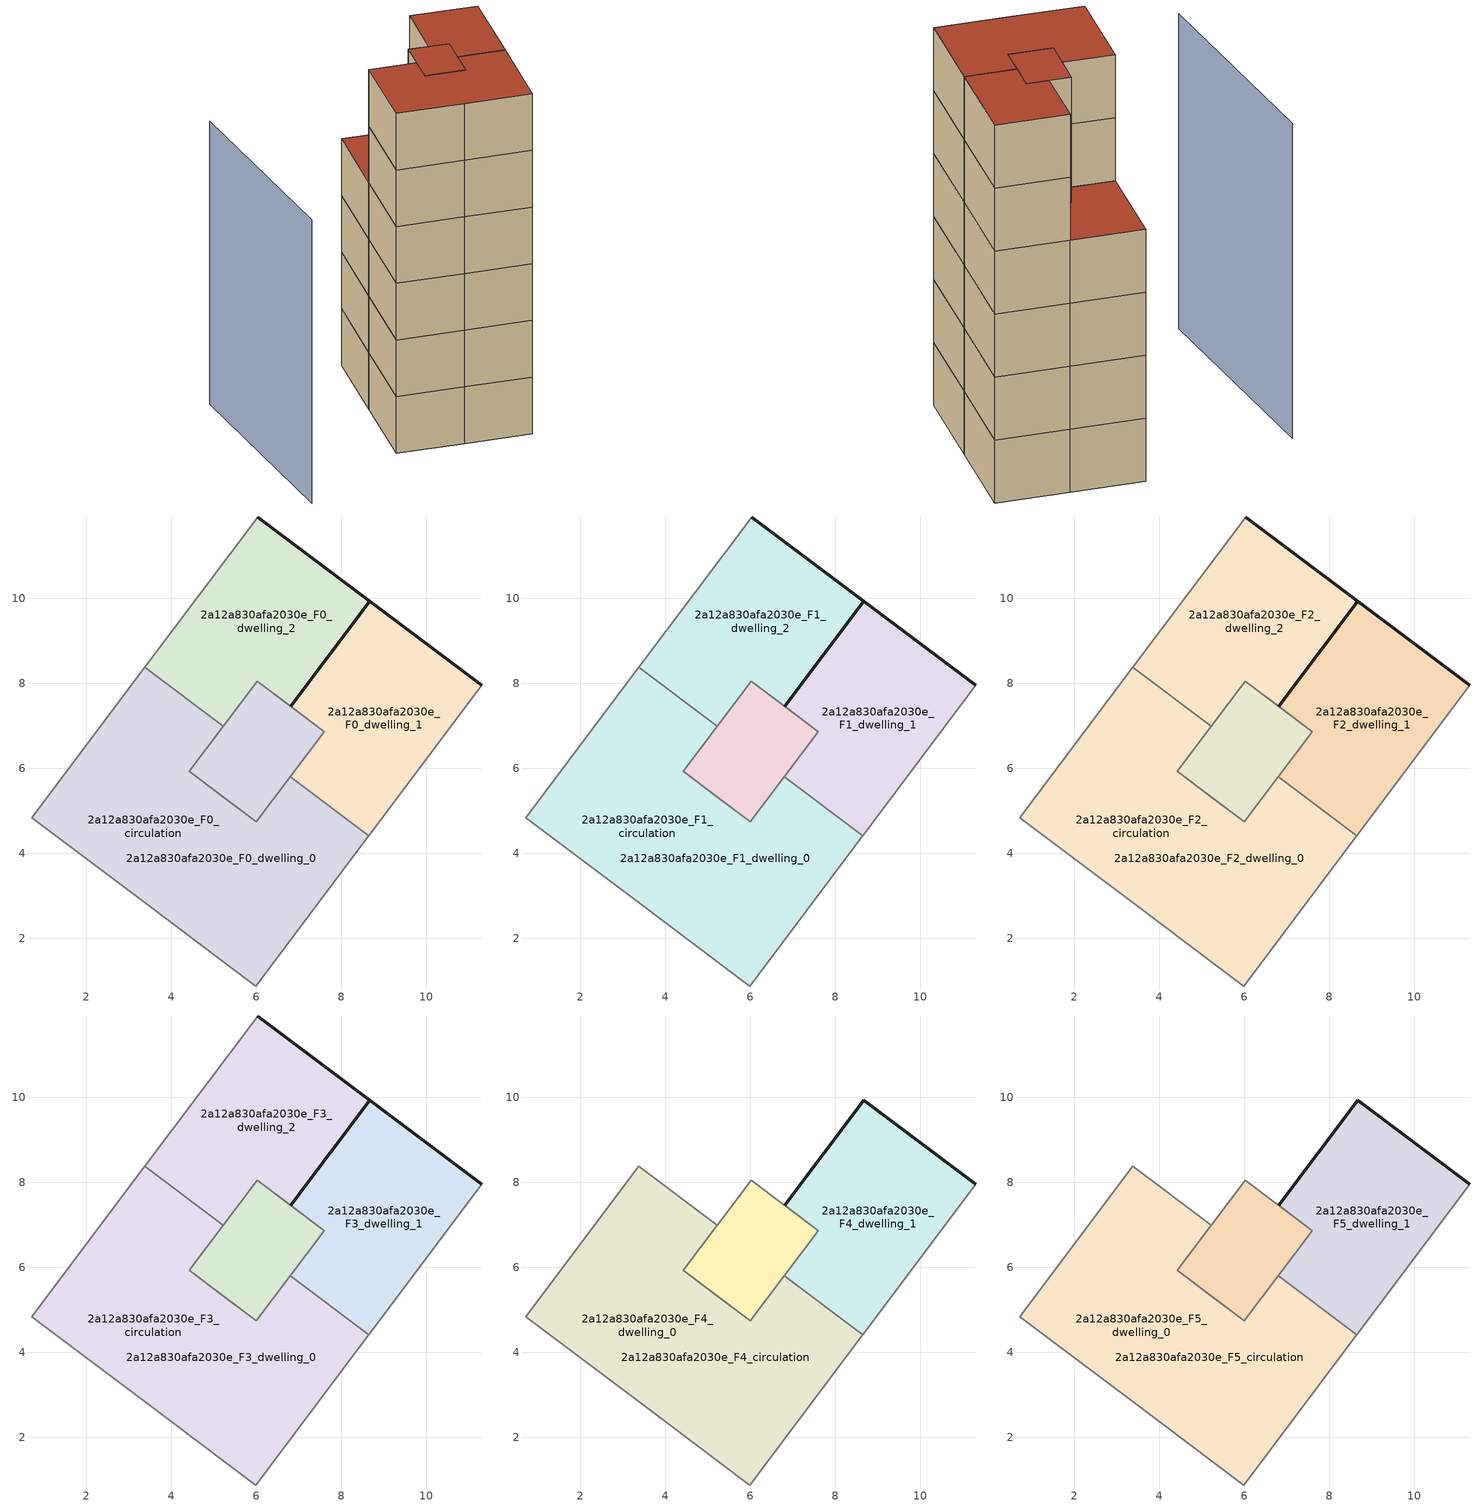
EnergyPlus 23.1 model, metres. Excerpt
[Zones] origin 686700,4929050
2a12a830afa2030e_F0_dwelling_0
 floor ground (EU_floor_Construction): 6.81,5.8 8.65,4.41 6,0.88 3.36,2.86 0.72,4.84 3.38,8.37 5.22,6.99 4.43,5.93 6.01,4.74 6.65,5.59 z0; 7.6,6.86 6.81,5.8 6.65,5.59 6.01,4.74 5.22,5.33 4.43,5.93 5.22,6.99 6.02,8.05 z0
 wall adiabatic (EU_wall_Construction): 6.81,5.8 6.01,4.74 5.22,5.33 4.43,5.93 5.22,6.99 / 3.38,8.37 0.72,4.84 3.36,2.86 6,0.88 8.65,4.41 z0:3
 wall to 2a12a830afa2030e_F0_dwelling_2 (EU_wall_Construction): 5.22,6.99 3.38,8.37 z0:3
 wall to 2a12a830afa2030e_F0_dwelling_1 (EU_wall_Construction): 8.65,4.41 6.81,5.8 z0:3
2a12a830afa2030e_F0_dwelling_1
 floor ground (EU_floor_Construction): 11.31,7.95 8.65,4.41 6.81,5.8 7.6,6.86 6.81,7.45 8.67,9.93 z0
 wall outside (EU_wall_Construction): 11.31,7.95 8.67,9.93 6.81,7.45 z0:3
 wall adiabatic (EU_wall_Construction): 6.81,7.45 7.6,6.86 6.81,5.8 / 8.65,4.41 11.31,7.95 z0:3
2a12a830afa2030e_F0_dwelling_2
 floor ground (EU_floor_Construction): 6.81,7.45 7.6,6.86 6.01,4.74 4.43,5.93 5.22,6.99 6.02,8.05 z0; 8.67,9.93 6.81,7.45 6.02,8.05 5.22,6.99 3.38,8.37 6.03,11.91 z0
 wall outside (EU_wall_Construction): 6.81,7.45 8.67,9.93 6.03,11.91 z0:3
 wall adiabatic (EU_wall_Construction): 6.03,11.91 3.38,8.37 / 5.22,6.99 6.02,8.05 6.81,7.45 z0:3
2a12a830afa2030e_F0_circulation
 floor ground (EU_floor_Construction): 6.81,7.45 7.6,6.86 6.81,5.8 6.01,4.74 5.22,5.33 4.43,5.93 5.22,6.99 6.02,8.05 z0; 6.81,5.8 8.65,4.41 6,0.88 3.36,2.86 0.72,4.84 3.38,8.37 5.22,6.99 4.43,5.93 5.22,5.33 6.01,4.74 z0; 8.67,9.93 6.81,7.45 6.02,8.05 5.22,6.99 3.38,8.37 6.03,11.91 z0
 wall adiabatic (EU_wall_Construction): 7.6,6.86 6.02,8.05 4.43,5.93 6.01,4.74 7.6,6.86 z0:3
2a12a830afa2030e_F1_dwelling_0
 floor outside (EU_floor_Construction): 6.81,5.8 8.65,4.41 6,0.88 3.36,2.86 0.72,4.84 3.38,8.37 5.22,6.99 4.43,5.93 5.22,5.33 6.01,4.74 z3
 floor to 2a12a830afa2030e_F0_dwelling_0 (EU_floor_Construction): 7.6,6.86 6.81,5.8 6.01,4.74 5.22,5.33 4.43,5.93 5.22,6.99 6.02,8.05 z3
 wall adiabatic (EU_wall_Construction): 6.81,5.8 6.01,4.74 5.22,5.33 4.43,5.93 5.22,6.99 / 3.38,8.37 0.72,4.84 3.36,2.86 6,0.88 8.65,4.41 z3:6
 wall to 2a12a830afa2030e_F1_dwelling_2 (EU_wall_Construction): 5.22,6.99 3.38,8.37 z3:6
 wall to 2a12a830afa2030e_F1_dwelling_1 (EU_wall_Construction): 8.65,4.41 6.81,5.8 z3:6
2a12a830afa2030e_F1_dwelling_1
 floor to 2a12a830afa2030e_F0_dwelling_1 (EU_floor_Construction): 11.31,7.95 8.65,4.41 6.81,5.8 7.6,6.86 6.81,7.45 8.67,9.93 z3
 wall outside (EU_wall_Construction): 11.31,7.95 8.67,9.93 6.81,7.45 z3:6
 wall adiabatic (EU_wall_Construction): 6.81,7.45 7.6,6.86 6.81,5.8 / 8.65,4.41 11.31,7.95 z3:6
2a12a830afa2030e_F1_dwelling_2
 floor to 2a12a830afa2030e_F0_dwelling_2 (EU_floor_Construction): 8.67,9.93 6.81,7.45 6.02,8.05 5.22,6.99 3.38,8.37 6.03,11.91 z3; 6.81,7.45 7.6,6.86 6.01,4.74 4.43,5.93 5.22,6.99 6.02,8.05 z3
 wall outside (EU_wall_Construction): 6.81,7.45 8.67,9.93 6.03,11.91 z3:6
 wall adiabatic (EU_wall_Construction): 6.03,11.91 3.38,8.37 / 5.22,6.99 6.02,8.05 6.81,7.45 z3:6
2a12a830afa2030e_F1_circulation
 floor outside (EU_floor_Construction): 8.67,9.93 6.81,7.45 6.02,8.05 5.22,6.99 3.38,8.37 6.03,11.91 z3
 floor to 2a12a830afa2030e_F0_circulation (EU_floor_Construction): 6.81,7.45 7.6,6.86 6.81,5.8 6.01,4.74 5.22,5.33 4.43,5.93 5.22,6.99 6.02,8.05 z3; 6.81,5.8 8.65,4.41 6,0.88 3.36,2.86 0.72,4.84 3.38,8.37 5.22,6.99 4.43,5.93 5.22,5.33 6.01,4.74 z3
 wall adiabatic (EU_wall_Construction): 7.6,6.86 6.02,8.05 4.43,5.93 6.01,4.74 7.6,6.86 z3:6
2a12a830afa2030e_F2_dwelling_0
 floor outside (EU_floor_Construction): 6.81,5.8 8.65,4.41 6,0.88 3.36,2.86 0.72,4.84 3.38,8.37 5.22,6.99 4.43,5.93 5.22,5.33 6.01,4.74 z6
 floor to 2a12a830afa2030e_F1_dwelling_0 (EU_floor_Construction): 7.6,6.86 6.81,5.8 6.01,4.74 5.22,5.33 4.43,5.93 5.22,6.99 6.02,8.05 z6
 wall adiabatic (EU_wall_Construction): 6.81,5.8 6.01,4.74 5.22,5.33 4.43,5.93 5.22,6.99 / 3.38,8.37 0.72,4.84 3.36,2.86 6,0.88 8.65,4.41 z6:9
 wall to 2a12a830afa2030e_F2_dwelling_2 (EU_wall_Construction): 5.22,6.99 3.38,8.37 z6:9
 wall to 2a12a830afa2030e_F2_dwelling_1 (EU_wall_Construction): 8.65,4.41 6.81,5.8 z6:9
2a12a830afa2030e_F2_dwelling_1
 floor to 2a12a830afa2030e_F1_dwelling_1 (EU_floor_Construction): 11.31,7.95 8.65,4.41 6.81,5.8 7.6,6.86 6.81,7.45 8.67,9.93 z6
 wall outside (EU_wall_Construction): 11.31,7.95 8.67,9.93 6.81,7.45 z6:9
 wall adiabatic (EU_wall_Construction): 6.81,7.45 7.6,6.86 6.81,5.8 / 8.65,4.41 11.31,7.95 z6:9
2a12a830afa2030e_F2_dwelling_2
 floor to 2a12a830afa2030e_F1_dwelling_2 (EU_floor_Construction): 8.67,9.93 6.81,7.45 6.02,8.05 5.22,6.99 3.38,8.37 6.03,11.91 z6; 6.81,7.45 7.6,6.86 6.01,4.74 4.43,5.93 5.22,6.99 6.02,8.05 z6
 wall outside (EU_wall_Construction): 6.81,7.45 8.67,9.93 6.03,11.91 z6:9
 wall adiabatic (EU_wall_Construction): 6.03,11.91 3.38,8.37 / 5.22,6.99 6.02,8.05 6.81,7.45 z6:9
2a12a830afa2030e_F2_circulation
 floor outside (EU_floor_Construction): 8.67,9.93 6.81,7.45 6.02,8.05 5.22,6.99 3.38,8.37 6.03,11.91 z6
 floor to 2a12a830afa2030e_F1_circulation (EU_floor_Construction): 6.81,7.45 7.6,6.86 6.81,5.8 6.01,4.74 5.22,5.33 4.43,5.93 5.22,6.99 6.02,8.05 z6; 6.81,5.8 8.65,4.41 6,0.88 3.36,2.86 0.72,4.84 3.38,8.37 5.22,6.99 4.43,5.93 5.22,5.33 6.01,4.74 z6
 wall adiabatic (EU_wall_Construction): 7.6,6.86 6.02,8.05 4.43,5.93 6.01,4.74 7.6,6.86 z6:9
2a12a830afa2030e_F3_dwelling_0
 floor outside (EU_floor_Construction): 6.81,5.8 8.65,4.41 6,0.88 3.36,2.86 0.72,4.84 3.38,8.37 5.22,6.99 4.43,5.93 5.22,5.33 6.01,4.74 z9
 floor to 2a12a830afa2030e_F2_dwelling_0 (EU_floor_Construction): 7.6,6.86 6.81,5.8 6.01,4.74 5.22,5.33 4.43,5.93 5.22,6.99 6.02,8.05 z9
 wall adiabatic (EU_wall_Construction): 6.81,5.8 6.01,4.74 5.22,5.33 4.43,5.93 5.22,6.99 / 3.38,8.37 0.72,4.84 3.36,2.86 6,0.88 8.65,4.41 z9:12
 wall to 2a12a830afa2030e_F3_dwelling_2 (EU_wall_Construction): 5.22,6.99 3.38,8.37 z9:12
 wall to 2a12a830afa2030e_F3_dwelling_1 (EU_wall_Construction): 8.65,4.41 6.81,5.8 z9:12
2a12a830afa2030e_F3_dwelling_1
 floor to 2a12a830afa2030e_F2_dwelling_1 (EU_floor_Construction): 11.31,7.95 8.65,4.41 6.81,5.8 7.6,6.86 6.81,7.45 8.67,9.93 z9
 wall outside (EU_wall_Construction): 11.31,7.95 8.67,9.93 6.81,7.45 z9:12
 wall adiabatic (EU_wall_Construction): 6.81,7.45 7.6,6.86 6.81,5.8 / 8.65,4.41 11.31,7.95 z9:12
2a12a830afa2030e_F3_dwelling_2
 floor to 2a12a830afa2030e_F2_dwelling_2 (EU_floor_Construction): 8.67,9.93 6.81,7.45 6.02,8.05 5.22,6.99 3.38,8.37 6.03,11.91 z9; 6.81,7.45 7.6,6.86 6.01,4.74 4.43,5.93 5.22,6.99 6.02,8.05 z9
 wall outside (EU_wall_Construction): 6.81,7.45 8.67,9.93 6.03,11.91 z9:12
 wall adiabatic (EU_wall_Construction): 6.03,11.91 3.38,8.37 / 5.22,6.99 6.02,8.05 6.81,7.45 z9:12
 roof outside (EU_roof_Construction): 6.81,7.45 8.67,9.93 6.03,11.91 3.38,8.37 5.22,6.99 6.02,8.05 z12; 6.01,4.74 7.6,6.86 6.81,7.45 6.02,8.05 5.22,6.99 4.43,5.93 z12
2a12a830afa2030e_F3_circulation
 floor outside (EU_floor_Construction): 8.67,9.93 6.81,7.45 6.02,8.05 5.22,6.99 3.38,8.37 6.03,11.91 z9
 floor to 2a12a830afa2030e_F2_circulation (EU_floor_Construction): 6.81,7.45 7.6,6.86 6.81,5.8 6.01,4.74 5.22,5.33 4.43,5.93 5.22,6.99 6.02,8.05 z9; 6.81,5.8 8.65,4.41 6,0.88 3.36,2.86 0.72,4.84 3.38,8.37 5.22,6.99 4.43,5.93 5.22,5.33 6.01,4.74 z9
 wall adiabatic (EU_wall_Construction): 7.6,6.86 6.02,8.05 4.43,5.93 6.01,4.74 7.6,6.86 z9:12
 roof outside (EU_floor_Construction): 6.81,5.8 7.6,6.86 6.81,7.45 6.02,8.05 5.22,6.99 4.43,5.93 5.22,5.33 6.01,4.74 z12; 6.81,7.45 8.67,9.93 6.03,11.91 3.38,8.37 5.22,6.99 6.02,8.05 z12
2a12a830afa2030e_F4_dwelling_0
 floor outside (EU_floor_Construction): 6.81,5.8 8.65,4.41 6,0.88 3.36,2.86 0.72,4.84 3.38,8.37 5.22,6.99 4.43,5.93 5.22,5.33 6.01,4.74 z12; 7.6,6.86 6.81,5.8 6.01,4.74 5.22,5.33 4.43,5.93 5.22,6.99 6.02,8.05 z12
 wall adiabatic (EU_wall_Construction): 6.81,5.8 6.01,4.74 5.22,5.33 4.43,5.93 5.22,6.99 3.38,8.37 0.72,4.84 3.36,2.86 6,0.88 8.65,4.41 z12:15
 wall to 2a12a830afa2030e_F4_dwelling_1 (EU_wall_Construction): 8.65,4.41 6.81,5.8 z12:15
2a12a830afa2030e_F4_dwelling_1
 floor to 2a12a830afa2030e_F3_dwelling_1 (EU_floor_Construction): 11.31,7.95 8.65,4.41 6.81,5.8 7.6,6.86 6.81,7.45 8.67,9.93 z12
 wall outside (EU_wall_Construction): 11.31,7.95 8.67,9.93 6.81,7.45 z12:15
 wall adiabatic (EU_wall_Construction): 6.81,7.45 7.6,6.86 6.81,5.8 / 8.65,4.41 11.31,7.95 z12:15
2a12a830afa2030e_F4_circulation
 floor to 2a12a830afa2030e_F3_dwelling_0 (EU_floor_Construction): 7.6,6.86 6.81,5.8 6.01,4.74 5.22,5.33 4.43,5.93 5.22,6.99 6.02,8.05 z12
 floor to 2a12a830afa2030e_F3_circulation (EU_floor_Construction): 6.81,5.8 8.65,4.41 6,0.88 3.36,2.86 0.72,4.84 3.38,8.37 5.22,6.99 4.43,5.93 5.22,5.33 6.01,4.74 z12
 wall adiabatic (EU_wall_Construction): 7.6,6.86 6.02,8.05 4.43,5.93 6.01,4.74 7.6,6.86 z12:15
2a12a830afa2030e_F5_dwelling_0
 floor to 2a12a830afa2030e_F4_dwelling_0 (EU_floor_Construction): 6.81,5.8 8.65,4.41 6,0.88 3.36,2.86 0.72,4.84 3.38,8.37 5.22,6.99 4.43,5.93 5.22,5.33 6.01,4.74 z15; 7.6,6.86 6.81,5.8 6.01,4.74 5.22,5.33 4.43,5.93 5.22,6.99 6.02,8.05 z15
 wall adiabatic (EU_wall_Construction): 6.81,5.8 6.01,4.74 5.22,5.33 4.43,5.93 5.22,6.99 3.38,8.37 0.72,4.84 3.36,2.86 6,0.88 8.65,4.41 z15:18
 wall to 2a12a830afa2030e_F5_dwelling_1 (EU_wall_Construction): 8.65,4.41 6.81,5.8 z15:18
 roof outside (EU_roof_Construction): 6.65,5.59 6.81,5.8 7.6,6.86 6.02,8.05 5.22,6.99 4.43,5.93 5.22,5.33 6.01,4.74 z18; 6,0.88 8.65,4.41 6.81,5.8 6.65,5.59 6.01,4.74 4.43,5.93 5.22,6.99 3.38,8.37 0.72,4.84 3.36,2.86 z18
2a12a830afa2030e_F5_dwelling_1
 floor to 2a12a830afa2030e_F4_dwelling_1 (EU_floor_Construction): 11.31,7.95 8.65,4.41 6.81,5.8 7.6,6.86 6.81,7.45 8.67,9.93 z15
 wall outside (EU_wall_Construction): 11.31,7.95 8.67,9.93 6.81,7.45 z15:18
 wall adiabatic (EU_wall_Construction): 6.81,7.45 7.6,6.86 6.81,5.8 / 8.65,4.41 11.31,7.95 z15:18
 roof outside (EU_roof_Construction): 8.65,4.41 11.31,7.95 8.67,9.93 6.81,7.45 7.6,6.86 6.81,5.8 z18
2a12a830afa2030e_F5_circulation
 floor to 2a12a830afa2030e_F4_circulation (EU_floor_Construction): 6.81,5.8 8.65,4.41 6,0.88 3.36,2.86 0.72,4.84 3.38,8.37 5.22,6.99 4.43,5.93 6.01,4.74 6.65,5.59 z15; 7.6,6.86 6.81,5.8 6.65,5.59 6.01,4.74 5.22,5.33 4.43,5.93 5.22,6.99 6.02,8.05 z15
 wall adiabatic (EU_wall_Construction): 7.6,6.86 6.02,8.05 4.43,5.93 6.01,4.74 7.6,6.86 z15:18
 roof outside (EU_roof_Construction): 6.65,5.59 6.81,5.8 7.6,6.86 6.02,8.05 5.22,6.99 4.43,5.93 5.22,5.33 6.01,4.74 z18; 6,0.88 8.65,4.41 6.81,5.8 6.65,5.59 6.01,4.74 4.43,5.93 5.22,6.99 3.38,8.37 0.72,4.84 3.36,2.86 z18
shading: -0.62,14.62 -5.46,5.15 z0:15
[Building]
EU S2 Campaign: North Axis=0; Terrain=City; Solar Distribution=FullExterior
[Site:Location]
Bologna: Latitude=44.5; Longitude=11.25; Time Zone=1; Elevation=37
[SizingPeriod:WeatherFileDays]
AnnualSizingPeriod: Begin Month=1; Begin Day of Month=1; End Month=12; End Day of Month=31; Day of Week for Start Day=Monday; Use Weather File Daylight Saving Period=No; Use Weather File Rain and Snow Indicators=No
[MATERIAL]
EU_InternalMass_Material: Roughness=MediumRough; Thickness=0.1; Conductivity=1; Density=1800; Specific Heat=900; Thermal Absorptance=0.9; Solar Absorptance=0.7; Visible Absorptance=0.7
[MATERIAL:NOMASS] Roughness=MediumRough; Thermal Absorptance=0.9; Solar Absorptance=0.7; Visible Absorptance=0.7
Name | Thermal Resistance
EU_wall_NoMass | 0.905828
EU_roof_NoMass | 0.37593
EU_floor_NoMass | 0.67114
[CONSTRUCTION]
EU_wall_Construction: EU_wall_NoMass
EU_roof_Construction: EU_roof_NoMass
EU_floor_Construction: EU_floor_NoMass
EU_InternalMass_Construction: EU_InternalMass_Material
[ZONE] Type=1; Multiplier=1; Ceiling Height=autocalculate; Floor Area=autocalculate; Part of Total Floor Area=Yes
Name | Volume
2a12a830afa2030e_F0_dwelling_0; 2a12a830afa2030e_F5_circulation | 95.2976
2a12a830afa2030e_F1_dwelling_0; 2a12a830afa2030e_F2_dwelling_0; 2a12a830afa2030e_F3_dwelling_0; 2a12a830afa2030e_F4_dwelling_0; 2a12a830afa2030e_F5_dwelling_0 | 95.2998
2a12a830afa2030e_F0_dwelling_1; 2a12a830afa2030e_F1_dwelling_1; 2a12a830afa2030e_F2_dwelling_1; 2a12a830afa2030e_F3_dwelling_1; 2a12a830afa2030e_F4_dwelling_1; 2a12a830afa2030e_F5_dwelling_1 | 39.78
2a12a830afa2030e_F0_dwelling_2; 2a12a830afa2030e_F1_dwelling_2; 2a12a830afa2030e_F2_dwelling_2; 2a12a830afa2030e_F3_dwelling_2 | 55.5168
2a12a830afa2030e_F0_circulation; 2a12a830afa2030e_F1_circulation; 2a12a830afa2030e_F2_circulation; 2a12a830afa2030e_F3_circulation | 135.078
2a12a830afa2030e_F4_circulation | 95.2991
[INTERNALMASS] Construction=EU_InternalMass_Construction
Name | Zone or ZoneList | Surface Area
2a12a830afa2030e_F0_dwelling_0_EU_InternalMass | 2a12a830afa2030e_F0_dwelling_0 | 26.5202
2a12a830afa2030e_F0_dwelling_1_EU_InternalMass | 2a12a830afa2030e_F0_dwelling_1 | 13.2601
2a12a830afa2030e_F0_dwelling_2_EU_InternalMass | 2a12a830afa2030e_F0_dwelling_2 | 13.2601
2a12a830afa2030e_F1_dwelling_0_EU_InternalMass | 2a12a830afa2030e_F1_dwelling_0 | 26.5202
2a12a830afa2030e_F1_dwelling_1_EU_InternalMass | 2a12a830afa2030e_F1_dwelling_1 | 13.2601
2a12a830afa2030e_F1_dwelling_2_EU_InternalMass | 2a12a830afa2030e_F1_dwelling_2 | 13.2601
2a12a830afa2030e_F2_dwelling_0_EU_InternalMass | 2a12a830afa2030e_F2_dwelling_0 | 26.5202
2a12a830afa2030e_F2_dwelling_1_EU_InternalMass | 2a12a830afa2030e_F2_dwelling_1 | 13.2601
2a12a830afa2030e_F2_dwelling_2_EU_InternalMass | 2a12a830afa2030e_F2_dwelling_2 | 13.2601
2a12a830afa2030e_F3_dwelling_0_EU_InternalMass | 2a12a830afa2030e_F3_dwelling_0 | 26.5202
2a12a830afa2030e_F3_dwelling_1_EU_InternalMass | 2a12a830afa2030e_F3_dwelling_1 | 13.2601
2a12a830afa2030e_F3_dwelling_2_EU_InternalMass | 2a12a830afa2030e_F3_dwelling_2 | 13.2601
2a12a830afa2030e_F4_dwelling_0_EU_InternalMass | 2a12a830afa2030e_F4_dwelling_0 | 26.5202
2a12a830afa2030e_F4_dwelling_1_EU_InternalMass | 2a12a830afa2030e_F4_dwelling_1 | 26.5202
2a12a830afa2030e_F5_dwelling_0_EU_InternalMass | 2a12a830afa2030e_F5_dwelling_0 | 26.5202
2a12a830afa2030e_F5_dwelling_1_EU_InternalMass | 2a12a830afa2030e_F5_dwelling_1 | 26.5202
[OTHEREQUIPMENT] Fuel Type=Electricity; Design Level Calculation Method=Watts/Area; Power per Zone Floor Area=1; Fraction Latent=0; Fraction Radiant=0; Fraction Lost=0; Carbon Dioxide Generation Rate=0; EndUse Subcategory=EU_Step8_InternalGains
Name | Zone or ZoneList or Space or SpaceList | Schedule
EU_Step8_InternalGain_2a12a830afa2030e_F0_dwelling_0_f000 | 2a12a830afa2030e_F0_dwelling_0 | EU_Step8_GainSchedule_2a12a830afa2030e_F0_dwelling_0_f000
EU_Step8_InternalGain_2a12a830afa2030e_F0_dwelling_1_f000 | 2a12a830afa2030e_F0_dwelling_1 | EU_Step8_GainSchedule_2a12a830afa2030e_F0_dwelling_1_f000
EU_Step8_InternalGain_2a12a830afa2030e_F0_dwelling_2_f000 | 2a12a830afa2030e_F0_dwelling_2 | EU_Step8_GainSchedule_2a12a830afa2030e_F0_dwelling_2_f000
EU_Step8_InternalGain_2a12a830afa2030e_F1_dwelling_0_f000 | 2a12a830afa2030e_F1_dwelling_0 | EU_Step8_GainSchedule_2a12a830afa2030e_F1_dwelling_0_f000
EU_Step8_InternalGain_2a12a830afa2030e_F1_dwelling_1_f000 | 2a12a830afa2030e_F1_dwelling_1 | EU_Step8_GainSchedule_2a12a830afa2030e_F1_dwelling_1_f000
EU_Step8_InternalGain_2a12a830afa2030e_F1_dwelling_2_f000 | 2a12a830afa2030e_F1_dwelling_2 | EU_Step8_GainSchedule_2a12a830afa2030e_F1_dwelling_2_f000
EU_Step8_InternalGain_2a12a830afa2030e_F2_dwelling_0_f000 | 2a12a830afa2030e_F2_dwelling_0 | EU_Step8_GainSchedule_2a12a830afa2030e_F2_dwelling_0_f000
EU_Step8_InternalGain_2a12a830afa2030e_F2_dwelling_1_f000 | 2a12a830afa2030e_F2_dwelling_1 | EU_Step8_GainSchedule_2a12a830afa2030e_F2_dwelling_1_f000
EU_Step8_InternalGain_2a12a830afa2030e_F2_dwelling_2_f000 | 2a12a830afa2030e_F2_dwelling_2 | EU_Step8_GainSchedule_2a12a830afa2030e_F2_dwelling_2_f000
EU_Step8_InternalGain_2a12a830afa2030e_F3_dwelling_0_f000 | 2a12a830afa2030e_F3_dwelling_0 | EU_Step8_GainSchedule_2a12a830afa2030e_F3_dwelling_0_f000
EU_Step8_InternalGain_2a12a830afa2030e_F3_dwelling_1_f000 | 2a12a830afa2030e_F3_dwelling_1 | EU_Step8_GainSchedule_2a12a830afa2030e_F3_dwelling_1_f000
EU_Step8_InternalGain_2a12a830afa2030e_F3_dwelling_2_f000 | 2a12a830afa2030e_F3_dwelling_2 | EU_Step8_GainSchedule_2a12a830afa2030e_F3_dwelling_2_f000
EU_Step8_InternalGain_2a12a830afa2030e_F4_dwelling_0_f000 | 2a12a830afa2030e_F4_dwelling_0 | EU_Step8_GainSchedule_2a12a830afa2030e_F4_dwelling_0_f000
EU_Step8_InternalGain_2a12a830afa2030e_F4_dwelling_1_f000 | 2a12a830afa2030e_F4_dwelling_1 | EU_Step8_GainSchedule_2a12a830afa2030e_F4_dwelling_1_f000
EU_Step8_InternalGain_2a12a830afa2030e_F5_dwelling_0_f000 | 2a12a830afa2030e_F5_dwelling_0 | EU_Step8_GainSchedule_2a12a830afa2030e_F5_dwelling_0_f000
EU_Step8_InternalGain_2a12a830afa2030e_F5_dwelling_1_f000 | 2a12a830afa2030e_F5_dwelling_1 | EU_Step8_GainSchedule_2a12a830afa2030e_F5_dwelling_1_f000
[ZONEINFILTRATION:DESIGNFLOWRATE] Schedule=EU_AlwaysOn; Design Flow Rate Calculation Method=Flow/Area; Flow Rate per Floor Area=0.0005; Constant Term Coefficient=1; Temperature Term Coefficient=0; Velocity Term Coefficient=0; Velocity Squared Term Coefficient=0
Name | Zone or ZoneList or Space or SpaceList
EU_Circulation_Infiltration_2a12a830afa2030e_F0_circulation | 2a12a830afa2030e_F0_circulation
EU_Circulation_Infiltration_2a12a830afa2030e_F1_circulation | 2a12a830afa2030e_F1_circulation
EU_Circulation_Infiltration_2a12a830afa2030e_F2_circulation | 2a12a830afa2030e_F2_circulation
EU_Circulation_Infiltration_2a12a830afa2030e_F3_circulation | 2a12a830afa2030e_F3_circulation
EU_Circulation_Infiltration_2a12a830afa2030e_F4_circulation | 2a12a830afa2030e_F4_circulation
EU_Circulation_Infiltration_2a12a830afa2030e_F5_circulation | 2a12a830afa2030e_F5_circulation
[ZONEVENTILATION:DESIGNFLOWRATE] Schedule=EU_AlwaysOn; Design Flow Rate Calculation Method=AirChanges/Hour; Air Changes per Hour=0.73129; Ventilation Type=Natural; Fan Pressure Rise=0; Fan Total Efficiency=1; Constant Term Coefficient=1; Temperature Term Coefficient=0; Velocity Term Coefficient=0; Velocity Squared Term Coefficient=0; Minimum Indoor Temperature=-100; Maximum Indoor Temperature=100; Delta Temperature=-100; Minimum Outdoor Temperature=-100; Maximum Outdoor Temperature=100; Maximum Wind Speed=40
Name | Zone or ZoneList or Space or SpaceList
EU_ConstantAir_2a12a830afa2030e_F0_dwelling_0 | 2a12a830afa2030e_F0_dwelling_0
EU_ConstantAir_2a12a830afa2030e_F0_dwelling_1 | 2a12a830afa2030e_F0_dwelling_1
EU_ConstantAir_2a12a830afa2030e_F0_dwelling_2 | 2a12a830afa2030e_F0_dwelling_2
EU_ConstantAir_2a12a830afa2030e_F1_dwelling_0 | 2a12a830afa2030e_F1_dwelling_0
EU_ConstantAir_2a12a830afa2030e_F1_dwelling_1 | 2a12a830afa2030e_F1_dwelling_1
EU_ConstantAir_2a12a830afa2030e_F1_dwelling_2 | 2a12a830afa2030e_F1_dwelling_2
EU_ConstantAir_2a12a830afa2030e_F2_dwelling_0 | 2a12a830afa2030e_F2_dwelling_0
EU_ConstantAir_2a12a830afa2030e_F2_dwelling_1 | 2a12a830afa2030e_F2_dwelling_1
EU_ConstantAir_2a12a830afa2030e_F2_dwelling_2 | 2a12a830afa2030e_F2_dwelling_2
EU_ConstantAir_2a12a830afa2030e_F3_dwelling_0 | 2a12a830afa2030e_F3_dwelling_0
EU_ConstantAir_2a12a830afa2030e_F3_dwelling_1 | 2a12a830afa2030e_F3_dwelling_1
EU_ConstantAir_2a12a830afa2030e_F3_dwelling_2 | 2a12a830afa2030e_F3_dwelling_2
EU_ConstantAir_2a12a830afa2030e_F4_dwelling_0 | 2a12a830afa2030e_F4_dwelling_0
EU_ConstantAir_2a12a830afa2030e_F4_dwelling_1 | 2a12a830afa2030e_F4_dwelling_1
EU_ConstantAir_2a12a830afa2030e_F5_dwelling_0 | 2a12a830afa2030e_F5_dwelling_0
EU_ConstantAir_2a12a830afa2030e_F5_dwelling_1 | 2a12a830afa2030e_F5_dwelling_1
[HVACTEMPLATE:THERMOSTAT] Constant Heating Setpoint=20; Constant Cooling Setpoint=50
EU_HeatOnly_2a12a830afa2030e_F0_dwelling_0; EU_HeatOnly_2a12a830afa2030e_F0_dwelling_1; EU_HeatOnly_2a12a830afa2030e_F0_dwelling_2; EU_HeatOnly_2a12a830afa2030e_F1_dwelling_0; EU_HeatOnly_2a12a830afa2030e_F1_dwelling_1; EU_HeatOnly_2a12a830afa2030e_F1_dwelling_2; EU_HeatOnly_2a12a830afa2030e_F2_dwelling_0; EU_HeatOnly_2a12a830afa2030e_F2_dwelling_1; EU_HeatOnly_2a12a830afa2030e_F2_dwelling_2; EU_HeatOnly_2a12a830afa2030e_F3_dwelling_0; EU_HeatOnly_2a12a830afa2030e_F3_dwelling_1; EU_HeatOnly_2a12a830afa2030e_F3_dwelling_2; EU_HeatOnly_2a12a830afa2030e_F4_dwelling_0; EU_HeatOnly_2a12a830afa2030e_F4_dwelling_1; EU_HeatOnly_2a12a830afa2030e_F5_dwelling_0; EU_HeatOnly_2a12a830afa2030e_F5_dwelling_1
[HVACTEMPLATE:ZONE:IDEALLOADSAIRSYSTEM] System Availability Schedule=EU_AlwaysOn; Maximum Heating Supply Air Temperature=50; Minimum Cooling Supply Air Temperature=13; Maximum Heating Supply Air Humidity Ratio=0.0156; Minimum Cooling Supply Air Humidity Ratio=0.0077; Heating Limit=NoLimit; Cooling Limit=NoLimit; Heating Availability Schedule=EU_AlwaysOn; Cooling Availability Schedule=EU_CoolingOff; Dehumidification Control Type=ConstantSensibleHeatRatio; Cooling Sensible Heat Ratio=0.7; Dehumidification Setpoint=60; Humidification Control Type=None; Humidification Setpoint=30; Outdoor Air Method=None; Outdoor Air Flow Rate per Person=0.00944; Outdoor Air Flow Rate per Zone Floor Area=0; Outdoor Air Flow Rate per Zone=0; Demand Controlled Ventilation Type=None; Outdoor Air Economizer Type=NoEconomizer; Heat Recovery Type=None; Sensible Heat Recovery Effectiveness=0.7; Latent Heat Recovery Effectiveness=0.65
Name | Template Thermostat
2a12a830afa2030e_F0_dwelling_0 | EU_HeatOnly_2a12a830afa2030e_F0_dwelling_0
2a12a830afa2030e_F0_dwelling_1 | EU_HeatOnly_2a12a830afa2030e_F0_dwelling_1
2a12a830afa2030e_F0_dwelling_2 | EU_HeatOnly_2a12a830afa2030e_F0_dwelling_2
2a12a830afa2030e_F1_dwelling_0 | EU_HeatOnly_2a12a830afa2030e_F1_dwelling_0
2a12a830afa2030e_F1_dwelling_1 | EU_HeatOnly_2a12a830afa2030e_F1_dwelling_1
2a12a830afa2030e_F1_dwelling_2 | EU_HeatOnly_2a12a830afa2030e_F1_dwelling_2
2a12a830afa2030e_F2_dwelling_0 | EU_HeatOnly_2a12a830afa2030e_F2_dwelling_0
2a12a830afa2030e_F2_dwelling_1 | EU_HeatOnly_2a12a830afa2030e_F2_dwelling_1
2a12a830afa2030e_F2_dwelling_2 | EU_HeatOnly_2a12a830afa2030e_F2_dwelling_2
2a12a830afa2030e_F3_dwelling_0 | EU_HeatOnly_2a12a830afa2030e_F3_dwelling_0
2a12a830afa2030e_F3_dwelling_1 | EU_HeatOnly_2a12a830afa2030e_F3_dwelling_1
2a12a830afa2030e_F3_dwelling_2 | EU_HeatOnly_2a12a830afa2030e_F3_dwelling_2
2a12a830afa2030e_F4_dwelling_0 | EU_HeatOnly_2a12a830afa2030e_F4_dwelling_0
2a12a830afa2030e_F4_dwelling_1 | EU_HeatOnly_2a12a830afa2030e_F4_dwelling_1
2a12a830afa2030e_F5_dwelling_0 | EU_HeatOnly_2a12a830afa2030e_F5_dwelling_0
2a12a830afa2030e_F5_dwelling_1 | EU_HeatOnly_2a12a830afa2030e_F5_dwelling_1
[SIZING:ZONE] Zone Cooling Design Supply Air Temperature Input Method=SupplyAirTemperature; Zone Cooling Design Supply Air Temperature=13; Zone Heating Design Supply Air Temperature Input Method=SupplyAirTemperature; Zone Heating Design Supply Air Temperature=50; Zone Cooling Design Supply Air Humidity Ratio=0.008; Zone Heating Design Supply Air Humidity Ratio=0.008; Cooling Design Air Flow Method=DesignDay; Cooling Design Air Flow Rate=0; Cooling Minimum Air Flow per Zone Floor Area=0.000762; Cooling Minimum Air Flow=0; Cooling Minimum Air Flow Fraction=0.2; Heating Design Air Flow Method=DesignDay; Heating Design Air Flow Rate=0; Heating Maximum Air Flow per Zone Floor Area=0.002032; Heating Maximum Air Flow=0.141576; Heating Maximum Air Flow Fraction=0.3; Account for Dedicated Outdoor Air System=No; Dedicated Outdoor Air System Control Strategy=NeutralSupplyAir; Dedicated Outdoor Air Low Setpoint Temperature for Design=autosize; Dedicated Outdoor Air High Setpoint Temperature for Design=autosize; Zone Load Sizing Method=Sensible Load Only No Latent Load; Zone Latent Cooling Design Supply Air Humidity Ratio Input Method=HumidityRatioDifference; Zone Cooling Design Supply Air Humidity Ratio Difference=0.005; Zone Latent Heating Design Supply Air Humidity Ratio Input Method=HumidityRatioDifference; Zone Humidification Design Supply Air Humidity Ratio Difference=0.005
2a12a830afa2030e_F0_dwelling_0; 2a12a830afa2030e_F0_dwelling_1; 2a12a830afa2030e_F0_dwelling_2; 2a12a830afa2030e_F1_dwelling_0; 2a12a830afa2030e_F1_dwelling_1; 2a12a830afa2030e_F1_dwelling_2; 2a12a830afa2030e_F2_dwelling_0; 2a12a830afa2030e_F2_dwelling_1; 2a12a830afa2030e_F2_dwelling_2; 2a12a830afa2030e_F3_dwelling_0; 2a12a830afa2030e_F3_dwelling_1; 2a12a830afa2030e_F3_dwelling_2; 2a12a830afa2030e_F4_dwelling_0; 2a12a830afa2030e_F4_dwelling_1; 2a12a830afa2030e_F5_dwelling_0; 2a12a830afa2030e_F5_dwelling_1
[SCHEDULE:CONSTANT]
Name | Hourly Value
EU_AlwaysOn | 1
EU_CoolingOff | 0
[SCHEDULE:FILE] Column Number=1; Rows to Skip at Top=0; Number of Hours of Data=8760; Column Separator=Comma; Interpolate to Timestep=No; Minutes per Item=60; Adjust Schedule for Daylight Savings=Yes
Name | File
EU_Step8_GainSchedule_2a12a830afa2030e_F0_dwelling_0_f000 | ../../schedules/2a12a830afa2030e/2a12a830afa2030e_F0_dwelling_0_f000_gain.csv
EU_Step8_GainSchedule_2a12a830afa2030e_F0_dwelling_1_f000 | ../../schedules/2a12a830afa2030e/2a12a830afa2030e_F0_dwelling_1_f000_gain.csv
EU_Step8_GainSchedule_2a12a830afa2030e_F0_dwelling_2_f000 | ../../schedules/2a12a830afa2030e/2a12a830afa2030e_F0_dwelling_2_f000_gain.csv
EU_Step8_GainSchedule_2a12a830afa2030e_F1_dwelling_0_f000 | ../../schedules/2a12a830afa2030e/2a12a830afa2030e_F1_dwelling_0_f000_gain.csv
EU_Step8_GainSchedule_2a12a830afa2030e_F1_dwelling_1_f000 | ../../schedules/2a12a830afa2030e/2a12a830afa2030e_F1_dwelling_1_f000_gain.csv
EU_Step8_GainSchedule_2a12a830afa2030e_F1_dwelling_2_f000 | ../../schedules/2a12a830afa2030e/2a12a830afa2030e_F1_dwelling_2_f000_gain.csv
EU_Step8_GainSchedule_2a12a830afa2030e_F2_dwelling_0_f000 | ../../schedules/2a12a830afa2030e/2a12a830afa2030e_F2_dwelling_0_f000_gain.csv
EU_Step8_GainSchedule_2a12a830afa2030e_F2_dwelling_1_f000 | ../../schedules/2a12a830afa2030e/2a12a830afa2030e_F2_dwelling_1_f000_gain.csv
EU_Step8_GainSchedule_2a12a830afa2030e_F2_dwelling_2_f000 | ../../schedules/2a12a830afa2030e/2a12a830afa2030e_F2_dwelling_2_f000_gain.csv
EU_Step8_GainSchedule_2a12a830afa2030e_F3_dwelling_0_f000 | ../../schedules/2a12a830afa2030e/2a12a830afa2030e_F3_dwelling_0_f000_gain.csv
EU_Step8_GainSchedule_2a12a830afa2030e_F3_dwelling_1_f000 | ../../schedules/2a12a830afa2030e/2a12a830afa2030e_F3_dwelling_1_f000_gain.csv
EU_Step8_GainSchedule_2a12a830afa2030e_F3_dwelling_2_f000 | ../../schedules/2a12a830afa2030e/2a12a830afa2030e_F3_dwelling_2_f000_gain.csv
EU_Step8_GainSchedule_2a12a830afa2030e_F4_dwelling_0_f000 | ../../schedules/2a12a830afa2030e/2a12a830afa2030e_F4_dwelling_0_f000_gain.csv
EU_Step8_GainSchedule_2a12a830afa2030e_F4_dwelling_1_f000 | ../../schedules/2a12a830afa2030e/2a12a830afa2030e_F4_dwelling_1_f000_gain.csv
EU_Step8_GainSchedule_2a12a830afa2030e_F5_dwelling_0_f000 | ../../schedules/2a12a830afa2030e/2a12a830afa2030e_F5_dwelling_0_f000_gain.csv
EU_Step8_GainSchedule_2a12a830afa2030e_F5_dwelling_1_f000 | ../../schedules/2a12a830afa2030e/2a12a830afa2030e_F5_dwelling_1_f000_gain.csv
